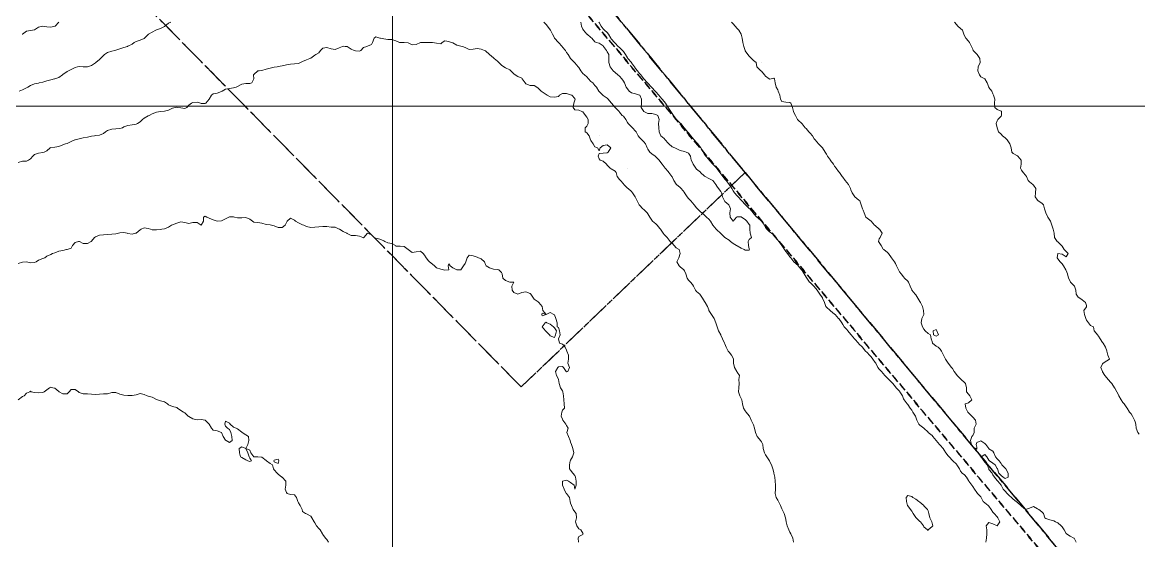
# Model space of a CAD drawing. Header units: centimetres. Extents: x 0 to 642158, y -847 to 649707.
# Drawn here: x 616421.2 to 616558.7, y 620733.9 to 620797.7 of the extents above; entities that cross this region are included whole.
import ezdxf

# ---------------------------------------------------------------- set-up
doc = ezdxf.new("R2010")
doc.units = ezdxf.units.CM
doc.header["$MEASUREMENT"] = 0
doc.linetypes.add('CENTERX2', pattern=[4, 2.5, -0.5, 0.5, -0.5])
doc.linetypes.add('JIS_02_0.7', pattern=[1.35, 0.75, -0.6])
for name, color, linetype, lineweight in [('MEV_grille', 254, 'Continuous', 9), ('WAL_parcellaire agricole', 7, 'JIS_02_0.7', 25), ('WAL_topographie 0.5', 253, 'Continuous', 20)]:
    doc.layers.add(name, color=color, linetype=linetype, lineweight=lineweight)
doc.layers.add('SPW_parcellaire cadastral', color=7, linetype='CENTERX2', lineweight=25, true_color=0xff0542)

# ---------------------------------------------------------------- blocks, each defined once
blk = doc.blocks.new('*U114')
at = {"layer": 'MEV_grille', "transparency": 33554687}
blk.add_lwpolyline([(-1338.46, 0), (1338.46, 0)], dxfattribs=at)
blk = doc.blocks.new('*U115')
at = {"layer": 'MEV_grille', "color": 0, "linetype": 'ByBlock', "lineweight": -2, "transparency": 16777216}
blk.add_blockref('*U114', (0, -1600), dxfattribs=at)
blk = doc.blocks.new('*U112')
at = {"layer": 'MEV_grille', "transparency": 33554687}
blk.add_lwpolyline([(0, 1825.48), (0, -1825.48)], dxfattribs=at)
blk = doc.blocks.new('*U113')
at = {"layer": 'MEV_grille', "color": 0, "linetype": 'ByBlock', "lineweight": -2, "transparency": 16777216}
blk.add_blockref('*U112', (1100, 0), dxfattribs=at)

msp = doc.modelspace()

# ---------------------------------------------------------------- linework, layer by layer
at = {"layer": 'SPW_parcellaire cadastral'}
for points in [[(616444.85, 620858.82), (616510.22, 620779.23), (616482.67, 620752.85), (616410.11, 620826.55), (616438.51, 620852.94), (616444.85, 620858.82)], [(616700.19, 620750.6), (616688.04, 620744.34), (616676.6, 620737.39), (616673.24, 620735.42), (616625.68, 620708.74), (616589.49, 620683.69), (616548.95, 620732.69), (616510.22, 620779.23), (616444.85, 620858.82)], [(616510.22, 620779.23), (616548.95, 620732.69), (616483.95, 620666.29), (616354.57, 620778.67), (616375.55, 620800.72), (616394.54, 620813.21), (616410.11, 620826.55), (616482.67, 620752.85), (616510.22, 620779.23)]]:
    msp.add_lwpolyline(points, dxfattribs=at)
at = {"layer": 'WAL_parcellaire agricole'}
for points in [[(616522.87, 620919.84), (616570.04, 620862.34), (616614.18, 620807.75), (616630.19, 620791.25), (616643.89, 620779.85), (616659.09, 620770.25), (616672.76, 620763.5), (616687.35, 620758.57), (616702.9, 620754.95), (616721.85, 620753.58), (616739.05, 620754.39), (616761.89, 620757.7), (616804.5, 620698.67), (616831, 620661.77), (616849.65, 620636.38), (616803.66, 620609.12), (616749.16, 620575.12), (616713.41, 620554.76), (616697.58, 620546.53), (616688.91, 620558.86), (616551.73, 620726.67), (616446.38, 620851.16), (616490.18, 620891.33), (616522.87, 620919.84)], [(616446.38, 620851.16), (616551.73, 620726.67), (616688.91, 620558.86), (616697.58, 620546.53), (616687.42, 620539.76), (616672.12, 620529.56), (616651.32, 620513.35), (616633.75, 620501.02), (616622.02, 620492.45), (616615.09, 620485.18), (616595.93, 620464.35), (616582.33, 620446.65), (616559.26, 620421.68), (616547.93, 620413.84), (616538.31, 620407.84), (616510.43, 620395.67), (616491.44, 620386.84), (616439.8, 620466.58), (616424.17, 620489.58), (616451.67, 620512.33), (616410.67, 620553.33)]]:
    msp.add_lwpolyline(points, dxfattribs=at)
at = {"layer": 'WAL_topographie 0.5'}
for points in [[(616420.86, 620789.25), (616421.25, 620789.41), (616421.75, 620789.66), (616421.92, 620789.75), (616422.25, 620789.92), (616422.75, 620790.14), (616423.25, 620790.24), (616423.33, 620790.25), (616423.75, 620790.34), (616424.25, 620790.52), (616424.75, 620790.64), (616425.21, 620790.75), (616425.25, 620790.76), (616425.75, 620790.93), (616426.2, 620791.25), (616426.25, 620791.3), (616426.75, 620791.68), (616426.94, 620791.75), (616427.25, 620791.89), (616427.75, 620792.17), (616428.05, 620792.25), (616428.25, 620792.28), (616428.75, 620792.25), (616429.25, 620792.25), (616429.75, 620792.41), (616430.25, 620792.71), (616430.31, 620792.75), (616430.75, 620793.14), (616430.87, 620793.25), (616431.25, 620793.65), (616431.35, 620793.75), (616431.75, 620794.01), (616432.25, 620794.17), (616432.63, 620794.25), (616432.75, 620794.28), (616433.25, 620794.45), (616433.75, 620794.63), (616434.18, 620794.75), (616434.25, 620794.77), (616434.75, 620795.04), (616435.02, 620795.25), (616435.25, 620795.37), (616435.75, 620795.53), (616436.25, 620795.71), (616436.3, 620795.75), (616436.75, 620796.23), (616436.77, 620796.25), (616437.25, 620796.52), (616437.69, 620796.75), (616437.75, 620796.78), (616438.25, 620796.97), (616438.75, 620797.21), (616438.8, 620797.25), (616439.25, 620797.59), (616439.52, 620797.75)], [(616421.22, 620796.25), (616421.25, 620796.27), (616421.75, 620796.64), (616422.25, 620796.72), (616422.5, 620796.75), (616422.75, 620796.79), (616423.25, 620797.1), (616423.75, 620797.24), (616424.25, 620797.16), (616424.75, 620797.11), (616425.25, 620797.23), (616425.28, 620797.25), (616425.75, 620797.75)], [(616510.78, 620769.75), (616510.75, 620769.69), (616510.25, 620769.66), (616510.1, 620769.75), (616509.75, 620769.94), (616509.25, 620770.22), (616509.19, 620770.25), (616508.75, 620770.51), (616508.43, 620770.75), (616508.25, 620770.89), (616507.75, 620771.25), (616507.75, 620771.25), (616507.25, 620771.72), (616507.22, 620771.75), (616506.75, 620772.19), (616506.68, 620772.25), (616506.25, 620772.75), (616506.25, 620772.75), (616505.99, 620773.25), (616505.75, 620773.5), (616505.47, 620773.75), (616505.25, 620773.97), (616504.92, 620774.25), (616504.75, 620774.38), (616504.37, 620774.75), (616504.25, 620774.88), (616503.97, 620775.25), (616503.75, 620775.52), (616503.53, 620775.75), (616503.25, 620776.02), (616503.09, 620776.25), (616502.76, 620776.75), (616502.75, 620776.77), (616502.37, 620777.25), (616502.25, 620777.37), (616501.78, 620777.75), (616501.75, 620777.8), (616501.46, 620778.25), (616501.25, 620778.72), (616501.23, 620778.75), (616500.83, 620779.25), (616500.75, 620779.34), (616500.4, 620779.75), (616500.25, 620779.92), (616500.01, 620780.25), (616499.75, 620780.63), (616499.65, 620780.75), (616499.25, 620781.18), (616499.16, 620781.25), (616498.75, 620781.52), (616498.5, 620781.75), (616498.25, 620782.1), (616498.18, 620782.25), (616497.97, 620782.75), (616497.75, 620783), (616497.52, 620783.25), (616497.25, 620783.56), (616497.08, 620783.75), (616496.81, 620784.25), (616496.75, 620784.31), (616496.35, 620784.75), (616496.25, 620784.84), (616495.84, 620785.25), (616495.75, 620785.39), (616495.55, 620785.75), (616495.25, 620786.15), (616495.09, 620786.25), (616494.75, 620786.67), (616494.71, 620786.75), (616494.25, 620787.25), (616494.25, 620787.25), (616493.79, 620787.75), (616493.75, 620787.81), (616493.38, 620788.25), (616493.25, 620788.38), (616492.75, 620788.71), (616492.7, 620788.75), (616492.25, 620789.21), (616492.22, 620789.25), (616491.92, 620789.75), (616491.75, 620789.96), (616491.47, 620790.25), (616491.25, 620790.44), (616490.97, 620790.75), (616490.75, 620791.02), (616490.46, 620791.25), (616490.25, 620791.41), (616490, 620791.75), (616489.75, 620792.14), (616489.66, 620792.25), (616489.25, 620792.73), (616489.23, 620792.75), (616488.75, 620793.25), (616488.75, 620793.25), (616488.43, 620793.75), (616488.25, 620794), (616488.1, 620794.25), (616487.75, 620794.67), (616487.69, 620794.75), (616487.25, 620795.25), (616487.25, 620795.25), (616486.78, 620795.75), (616486.75, 620795.79), (616486.51, 620796.25), (616486.29, 620796.75), (616486.25, 620796.81), (616485.91, 620797.25), (616485.75, 620797.45), (616485.44, 620797.75)], [(616490.01, 620797.75), (616490.08, 620797.25), (616490.25, 620796.89), (616490.34, 620796.75), (616490.75, 620796.27), (616490.77, 620796.25), (616491.25, 620795.83), (616491.36, 620795.75), (616491.75, 620795.3), (616491.9, 620795.25), (616492.25, 620795.16), (616492.75, 620794.83), (616492.81, 620794.75), (616493.16, 620794.25), (616493.25, 620794.07), (616493.45, 620793.75), (616493.45, 620793.25), (616493.45, 620792.75), (616493.62, 620792.25), (616493.75, 620792.06), (616494, 620791.75), (616494.25, 620791.54), (616494.57, 620791.25), (616494.75, 620791.07), (616495.04, 620790.75), (616495.25, 620790.46), (616495.4, 620790.25), (616495.6, 620789.75), (616495.75, 620789.52), (616495.95, 620789.25), (616496.25, 620789.02), (616496.75, 620788.9), (616497.25, 620788.77), (616497.27, 620788.75), (616497.46, 620788.25), (616497.47, 620787.75), (616497.43, 620787.25), (616497.75, 620786.75), (616497.75, 620786.75), (616498.25, 620786.51), (616498.75, 620786.5), (616499.25, 620786.39), (616499.48, 620786.25), (616499.64, 620785.75), (616499.58, 620785.25), (616499.62, 620784.75), (616499.66, 620784.25), (616499.75, 620784.02), (616499.86, 620783.75), (616500.25, 620783.41), (616500.37, 620783.25), (616500.75, 620782.83), (616500.85, 620782.75), (616501.25, 620782.4), (616501.58, 620782.25), (616501.75, 620782.17), (616502.25, 620781.96), (616502.75, 620781.83), (616502.99, 620781.75), (616503.25, 620781.6), (616503.49, 620781.25), (616503.61, 620780.75), (616503.75, 620780.48), (616503.83, 620780.25), (616504.15, 620779.75), (616504.25, 620779.65), (616504.75, 620779.26), (616504.76, 620779.25), (616505.25, 620778.78), (616505.3, 620778.75), (616505.75, 620778.5), (616506.24, 620778.25), (616506.25, 620778.24), (616506.64, 620777.75), (616506.75, 620777.57), (616506.94, 620777.25), (616507.25, 620776.9), (616507.33, 620776.75), (616507.46, 620776.25), (616507.69, 620775.75), (616507.75, 620775.67), (616508.21, 620775.25), (616508.25, 620775.18), (616508.44, 620774.75), (616508.37, 620774.25), (616508.39, 620773.75), (616508.75, 620773.25), (616509.18, 620773.75), (616509.25, 620773.78), (616509.75, 620773.78), (616509.8, 620773.75), (616510.25, 620773.45), (616510.43, 620773.25), (616510.75, 620772.83), (616510.8, 620772.75), (616510.82, 620772.25), (616510.84, 620771.75), (616511.02, 620771.25), (616510.75, 620770.98), (616510.62, 620770.75), (616510.67, 620770.25), (616510.75, 620769.85), (616510.78, 620769.75)], [(616492.22, 620797.75), (616492.25, 620797.69), (616492.49, 620797.25), (616492.75, 620796.91), (616492.93, 620796.75), (616493.25, 620796.46), (616493.4, 620796.25), (616493.7, 620795.75), (616493.75, 620795.69), (616494.15, 620795.25), (616494.25, 620795.15), (616494.62, 620794.75), (616494.75, 620794.62), (616495.14, 620794.25), (616495.25, 620794.12), (616495.52, 620793.75), (616495.75, 620793.33), (616495.81, 620793.25), (616496.23, 620792.75), (616496.25, 620792.72), (616496.61, 620792.25), (616496.75, 620792.05), (616496.98, 620791.75), (616497.25, 620791.42), (616497.4, 620791.25), (616497.75, 620790.78), (616497.77, 620790.75), (616498.21, 620790.25), (616498.25, 620790.21), (616498.7, 620789.75), (616498.75, 620789.68), (616499.15, 620789.25), (616499.25, 620789.15), (616499.63, 620788.75), (616499.75, 620788.59), (616500.04, 620788.25), (616500.25, 620787.99), (616500.42, 620787.75), (616500.75, 620787.25), (616500.75, 620787.24), (616501.1, 620786.75), (616501.25, 620786.5), (616501.43, 620786.25), (616501.75, 620785.78), (616501.77, 620785.75), (616502.25, 620785.31), (616502.31, 620785.25), (616502.71, 620784.75), (616502.75, 620784.7), (616503.13, 620784.25), (616503.25, 620784.1), (616503.56, 620783.75), (616503.75, 620783.49), (616503.94, 620783.25), (616504.25, 620782.91), (616504.4, 620782.75), (616504.75, 620782.29), (616504.78, 620782.25), (616505.06, 620781.75), (616505.25, 620781.45), (616505.39, 620781.25), (616505.75, 620780.82), (616505.8, 620780.75), (616506.25, 620780.27), (616506.27, 620780.25), (616506.74, 620779.75), (616506.75, 620779.74), (616507.11, 620779.25), (616507.25, 620779.08), (616507.49, 620778.75), (616507.75, 620778.41), (616507.88, 620778.25), (616508.25, 620777.77), (616508.27, 620777.75), (616508.6, 620777.25), (616508.75, 620776.98), (616508.91, 620776.75), (616509.25, 620776.37), (616509.36, 620776.25), (616509.75, 620775.84), (616509.84, 620775.75), (616510.25, 620775.28), (616510.28, 620775.25), (616510.75, 620774.8), (616510.8, 620774.75), (616511.21, 620774.25), (616511.25, 620774.2), (616511.68, 620773.75), (616511.75, 620773.69), (616512.23, 620773.25), (616512.25, 620773.23), (616512.62, 620772.75), (616512.75, 620772.48), (616512.91, 620772.25), (616513.25, 620771.95), (616513.48, 620771.75), (616513.75, 620771.55), (616513.99, 620771.25), (616514.25, 620770.9), (616514.38, 620770.75), (616514.75, 620770.26), (616514.76, 620770.25), (616515.09, 620769.75), (616515.25, 620769.51), (616515.45, 620769.25), (616515.75, 620768.87), (616515.85, 620768.75), (616516.24, 620768.25), (616516.25, 620768.25), (616516.75, 620767.77), (616516.77, 620767.75), (616517.19, 620767.25), (616517.25, 620767.17), (616517.52, 620766.75), (616517.75, 620766.36), (616517.83, 620766.25), (616518.18, 620765.75), (616518.25, 620765.68), (616518.69, 620765.25), (616518.75, 620765.19), (616519.1, 620764.75), (616519.25, 620764.51), (616519.42, 620764.25), (616519.75, 620763.79), (616519.78, 620763.75), (616519.99, 620763.25), (616520.19, 620762.75), (616520.25, 620762.65), (616520.69, 620762.25), (616520.75, 620762.21), (616521.25, 620761.81), (616521.31, 620761.75), (616521.75, 620761.27), (616521.77, 620761.25), (616522.13, 620760.75), (616522.25, 620760.54), (616522.44, 620760.25), (616522.75, 620759.91), (616522.87, 620759.75), (616523.25, 620759.31), (616523.29, 620759.25), (616523.71, 620758.75), (616523.75, 620758.71), (616524.18, 620758.25), (616524.25, 620758.16), (616524.67, 620757.75), (616524.75, 620757.63), (616525.06, 620757.25), (616525.25, 620757.1), (616525.54, 620756.75), (616525.75, 620756.54), (616525.97, 620756.25), (616526.25, 620755.85), (616526.31, 620755.75), (616526.57, 620755.25), (616526.75, 620755.05), (616527.02, 620754.75), (616527.25, 620754.48), (616527.45, 620754.25), (616527.75, 620753.94), (616527.92, 620753.75), (616528.25, 620753.42), (616528.4, 620753.25), (616528.75, 620752.86), (616528.84, 620752.75), (616529.25, 620752.31), (616529.3, 620752.25), (616529.59, 620751.75), (616529.75, 620751.36), (616529.81, 620751.25), (616530.18, 620750.75), (616530.25, 620750.67), (616530.55, 620750.25), (616530.75, 620749.98), (616530.88, 620749.75), (616531.21, 620749.25), (616531.25, 620749.12), (616531.37, 620748.75), (616531.63, 620748.25), (616531.75, 620748.16), (616532.25, 620747.75), (616532.25, 620747.75), (616532.75, 620747.27), (616532.77, 620747.25), (616533.25, 620746.86), (616533.36, 620746.75), (616533.75, 620746.27), (616533.77, 620746.25), (616534.18, 620745.75), (616534.25, 620745.68), (616534.63, 620745.25), (616534.75, 620745.07), (616534.95, 620744.75), (616535.25, 620744.38), (616535.35, 620744.25), (616535.75, 620743.8), (616535.8, 620743.75), (616536.25, 620743.33), (616536.32, 620743.25), (616536.63, 620742.75), (616536.75, 620742.49), (616536.96, 620742.25), (616537.25, 620742.02), (616537.49, 620741.75), (616537.75, 620741.31), (616537.79, 620741.25), (616538.14, 620740.75), (616538.25, 620740.6), (616538.46, 620740.25), (616538.75, 620739.85), (616538.83, 620739.75), (616539.25, 620739.31), (616539.28, 620739.25), (616539.54, 620738.75), (616539.75, 620738.59), (616540.17, 620738.25), (616540.25, 620738.19), (616540.54, 620737.75), (616540.75, 620737.44), (616540.91, 620737.25), (616541.25, 620736.85), (616541.34, 620736.75), (616541.59, 620736.25), (616541.25, 620735.76), (616540.75, 620736), (616540.25, 620736.17), (616539.93, 620735.75), (616539.99, 620735.25), (616540.01, 620734.75), (616539.95, 620734.25), (616539.86, 620733.75)], [(616508.54, 620797.75), (616508.75, 620797.52), (616509.02, 620797.25), (616509.25, 620796.97), (616509.48, 620796.75), (616509.75, 620796.25), (616509.75, 620796.25), (616509.87, 620795.75), (616509.94, 620795.25), (616510.09, 620794.75), (616510.22, 620794.25), (616510.25, 620794.19), (616510.57, 620793.75), (616510.75, 620793.55), (616511.02, 620793.25), (616511.25, 620793), (616511.61, 620792.75), (616511.69, 620792.25), (616511.75, 620792.16), (616512.16, 620791.75), (616512.25, 620791.69), (616512.64, 620791.25), (616512.75, 620791.07), (616513.19, 620790.75), (616513.25, 620790.72), (616513.42, 620790.75), (616513.75, 620790.86), (616513.85, 620790.75), (616513.95, 620790.25), (616514.06, 620789.75), (616514.25, 620789.4), (616514.32, 620789.25), (616514.52, 620788.75), (616514.59, 620788.25), (616514.75, 620787.99), (616515.25, 620787.88), (616515.75, 620787.83), (616515.86, 620787.75), (616516.08, 620787.25), (616516.2, 620786.75), (616516.25, 620786.63), (616516.42, 620786.25), (616516.7, 620785.75), (616516.75, 620785.69), (616517.22, 620785.25), (616517.25, 620785.22), (616517.64, 620784.75), (616517.75, 620784.63), (616518.08, 620784.25), (616518.25, 620784.07), (616518.54, 620783.75), (616518.75, 620783.36), (616518.84, 620783.25), (616519.25, 620782.75), (616519.25, 620782.75), (616519.75, 620782.25), (616519.75, 620782.25), (616520.09, 620781.75), (616520.25, 620781.49), (616520.38, 620781.25), (616520.73, 620780.75), (616520.75, 620780.72), (616521.1, 620780.25), (616521.25, 620780.03), (616521.43, 620779.75), (616521.75, 620779.36), (616521.84, 620779.25), (616522.17, 620778.75), (616522.25, 620778.64), (616522.55, 620778.25), (616522.75, 620778.02), (616522.95, 620777.75), (616523.19, 620777.25), (616523.25, 620777.1), (616523.4, 620776.75), (616523.75, 620776.25), (616523.75, 620776.25), (616524.25, 620775.84), (616524.35, 620775.75), (616524.51, 620775.25), (616524.67, 620774.75), (616524.75, 620774.61), (616524.89, 620774.25), (616525.1, 620773.75), (616525.25, 620773.6), (616525.75, 620773.25), (616525.75, 620773.25), (616526.18, 620772.75), (616526.25, 620772.71), (616526.75, 620772.26), (616526.77, 620772.25), (616527.11, 620771.75), (616526.87, 620771.25), (616526.75, 620771.06), (616526.67, 620770.75), (616526.75, 620770.6), (616526.97, 620770.25), (616527.25, 620769.81), (616527.33, 620769.75), (616527.75, 620769.37), (616527.9, 620769.25), (616528.25, 620768.75), (616528.25, 620768.75), (616528.61, 620768.25), (616528.75, 620768.05), (616528.87, 620767.75), (616529.1, 620767.25), (616529.25, 620767), (616529.43, 620766.75), (616529.75, 620766.38), (616529.85, 620766.25), (616530.25, 620765.84), (616530.35, 620765.75), (616530.57, 620765.25), (616530.75, 620764.78), (616530.76, 620764.75), (616531.17, 620764.25), (616531.25, 620764.16), (616531.51, 620763.75), (616531.75, 620763.36), (616531.81, 620763.25), (616532.06, 620762.75), (616532.2, 620762.25), (616532.23, 620761.75), (616531.98, 620761.25), (616531.91, 620760.75), (616532.09, 620760.25), (616532.25, 620759.96), (616532.4, 620759.75), (616532.75, 620759.4), (616533.07, 620759.25), (616533.15, 620758.75), (616533.25, 620758.42), (616533.32, 620758.25), (616533.75, 620757.88), (616533.99, 620757.75), (616534.25, 620757.51), (616534.42, 620757.25), (616534.64, 620756.75), (616534.75, 620756.58), (616534.91, 620756.25), (616535.25, 620755.75), (616535.25, 620755.75), (616535.64, 620755.25), (616535.75, 620755.1), (616535.99, 620754.75), (616536.25, 620754.38), (616536.34, 620754.25), (616536.75, 620753.83), (616536.82, 620753.75), (616537.25, 620753.38), (616537.35, 620753.25), (616537.51, 620752.75), (616537.5, 620752.25), (616537.75, 620751.97), (616537.89, 620751.75), (616538.15, 620751.25), (616537.75, 620750.9), (616537.33, 620750.75), (616537.41, 620750.25), (616537.67, 620749.75), (616537.75, 620749.66), (616538.16, 620749.25), (616538.25, 620749.13), (616538.61, 620748.75), (616538.67, 620748.25), (616538.45, 620747.75), (616538.42, 620747.25), (616538.25, 620746.86), (616538.15, 620746.75), (616538, 620746.25), (616538.11, 620745.75), (616538.25, 620745.42), (616538.68, 620745.25), (616538.75, 620745.2), (616538.78, 620745.25), (616538.75, 620745.42), (616538.68, 620745.75), (616538.75, 620746), (616539.25, 620746.23), (616539.75, 620745.9), (616539.85, 620745.75), (616540.22, 620745.25), (616540.25, 620745.22), (616540.75, 620744.92), (616540.86, 620744.75), (616541.08, 620744.25), (616541.25, 620743.98), (616541.5, 620743.75), (616541.75, 620743.43), (616541.85, 620743.25), (616542.25, 620742.83), (616542.32, 620742.75), (616542.64, 620742.25), (616542.64, 620741.75), (616542.25, 620741.59), (616542.02, 620741.75), (616541.75, 620741.96), (616541.49, 620742.25), (616541.3, 620742.75), (616541.25, 620742.81), (616541, 620743.25), (616540.75, 620743.47), (616540.33, 620743.75), (616540.25, 620743.83), (616540, 620744.25), (616539.75, 620744.54), (616539.3, 620744.25), (616539.64, 620743.75), (616539.75, 620743.58), (616540.04, 620743.25), (616540.22, 620742.75), (616540.25, 620742.7), (616540.64, 620742.25), (616540.75, 620742.04), (616540.92, 620741.75), (616541.25, 620741.34), (616541.35, 620741.25), (616541.75, 620740.75), (616541.75, 620740.75), (616542, 620740.25), (616542.25, 620740.01), (616542.49, 620739.75), (616542.75, 620739.5), (616543.05, 620739.25), (616543.25, 620739.04), (616543.59, 620738.75), (616543.75, 620738.63), (616544.17, 620738.25), (616544.25, 620738.18), (616544.75, 620737.78), (616545.25, 620737.92), (616545.75, 620738.12), (616546.25, 620737.83), (616546.4, 620737.75), (616546.75, 620737.49), (616546.95, 620737.25), (616547.14, 620736.75), (616547.25, 620736.66), (616547.75, 620736.5), (616548.25, 620736.38), (616548.45, 620736.25), (616548.75, 620736.12), (616549.15, 620735.75), (616549.25, 620735.63), (616549.51, 620735.25), (616549.75, 620734.8), (616549.81, 620734.75), (616550.25, 620734.48), (616550.71, 620734.25), (616550.75, 620734.22), (616551.01, 620733.75)], [(616536.03, 620797.75), (616536.25, 620797.45), (616536.42, 620797.25), (616536.75, 620796.95), (616536.99, 620796.75), (616537.16, 620796.25), (616537.25, 620796.05), (616537.41, 620795.75), (616537.75, 620795.39), (616537.84, 620795.25), (616538.1, 620794.75), (616538.25, 620794.4), (616538.33, 620794.25), (616538.75, 620793.8), (616538.81, 620793.75), (616539.12, 620793.25), (616539.17, 620792.75), (616538.93, 620792.25), (616538.87, 620791.75), (616539.08, 620791.25), (616539.25, 620791.01), (616539.75, 620790.75), (616539.75, 620790.75), (616540.02, 620790.25), (616540.22, 620789.75), (616540.25, 620789.71), (616540.59, 620789.25), (616540.75, 620788.92), (616540.82, 620788.75), (616540.97, 620788.25), (616540.93, 620787.75), (616540.97, 620787.25), (616541.25, 620786.99), (616541.75, 620786.79), (616541.81, 620786.75), (616541.81, 620786.25), (616541.75, 620786.15), (616541.35, 620785.75), (616541.25, 620785.58), (616541.15, 620785.25), (616541.25, 620784.75), (616541.25, 620784.75), (616541.44, 620784.25), (616541.75, 620783.97), (616541.93, 620783.75), (616542.25, 620783.48), (616542.48, 620783.25), (616542.75, 620782.89), (616542.84, 620782.75), (616542.98, 620782.25), (616543.08, 620781.75), (616543.25, 620781.56), (616543.75, 620781.29), (616543.8, 620781.25), (616544.22, 620780.75), (616544.21, 620780.25), (616544.15, 620779.75), (616544.25, 620779.54), (616544.47, 620779.25), (616544.75, 620778.9), (616544.89, 620778.75), (616545.07, 620778.25), (616545.25, 620778.07), (616545.66, 620777.75), (616545.75, 620777.66), (616546.03, 620777.25), (616545.98, 620776.75), (616545.93, 620776.25), (616546.25, 620775.81), (616546.3, 620775.75), (616546.75, 620775.45), (616546.95, 620775.25), (616547.11, 620774.75), (616547.25, 620774.25), (616547.25, 620774.25), (616547.49, 620773.75), (616547.75, 620773.36), (616547.82, 620773.25), (616548, 620772.75), (616548.17, 620772.25), (616548.25, 620771.95), (616548.29, 620771.75), (616548.34, 620771.25), (616548.66, 620770.75), (616548.75, 620770.69), (616549.19, 620770.25), (616549.25, 620770.17), (616549.53, 620769.75), (616549.75, 620769.51), (616550, 620769.25), (616549.75, 620768.84), (616549.25, 620769.17), (616548.75, 620769.25), (616548.64, 620768.75), (616548.75, 620768.6), (616549.03, 620768.25), (616549.25, 620768.01), (616549.45, 620767.75), (616549.72, 620767.25), (616549.75, 620767.19), (616549.93, 620766.75), (616550.04, 620766.25), (616550.25, 620765.84), (616550.31, 620765.75), (616550.75, 620765.27), (616550.77, 620765.25), (616550.95, 620764.75), (616550.99, 620764.25), (616551.25, 620763.89), (616551.44, 620763.75), (616551.75, 620763.56), (616552.16, 620763.25), (616552.25, 620762.88), (616552.28, 620762.75), (616552.25, 620762.7), (616551.95, 620762.25), (616552.03, 620761.75), (616552.17, 620761.25), (616552.25, 620761.08), (616552.52, 620760.75), (616552.75, 620760.42), (616553.12, 620760.25), (616553.2, 620759.75), (616553.25, 620759.69), (616553.6, 620759.25), (616553.75, 620759.11), (616553.96, 620758.75), (616554.25, 620758.31), (616554.3, 620758.25), (616554.6, 620757.75), (616554.75, 620757.3), (616554.76, 620757.25), (616554.91, 620756.75), (616555.08, 620756.25), (616554.75, 620756.07), (616554.31, 620755.75), (616554.25, 620755.69), (616554.04, 620755.25), (616554.22, 620754.75), (616554.25, 620754.7), (616554.51, 620754.25), (616554.75, 620753.96), (616554.94, 620753.75), (616555.25, 620753.39), (616555.37, 620753.25), (616555.73, 620752.75), (616555.75, 620752.71), (616555.98, 620752.25), (616556.25, 620751.77), (616556.26, 620751.75), (616556.52, 620751.25), (616556.75, 620750.91), (616556.89, 620750.75), (616557.25, 620750.28), (616557.27, 620750.25), (616557.57, 620749.75), (616557.75, 620749.53), (616557.91, 620749.25), (616558.18, 620748.75), (616558.25, 620748.57), (616558.35, 620748.25), (616558.39, 620747.75), (616558.58, 620747.25), (616558.75, 620747.04)], [(616420.75, 620780.46), (616421.25, 620780.62), (616421.75, 620780.63), (616422.01, 620780.75), (616422.25, 620780.93), (616422.52, 620781.25), (616422.75, 620781.44), (616423.25, 620781.62), (616423.75, 620781.69), (616423.94, 620781.75), (616424.25, 620781.89), (616424.68, 620782.25), (616424.75, 620782.29), (616425.25, 620782.37), (616425.75, 620782.43), (616426.25, 620782.63), (616426.56, 620782.75), (616426.75, 620782.82), (616427.25, 620783.03), (616427.7, 620783.25), (616427.75, 620783.27), (616428.25, 620783.37), (616428.75, 620783.48), (616429.25, 620783.59), (616429.75, 620783.69), (616430.11, 620783.75), (616430.25, 620783.77), (616430.75, 620783.81), (616431.25, 620784.05), (616431.49, 620784.25), (616431.75, 620784.4), (616432.25, 620784.56), (616432.75, 620784.59), (616433.25, 620784.65), (616433.59, 620784.75), (616433.75, 620784.85), (616434.25, 620785.02), (616434.75, 620785.09), (616435.25, 620785.18), (616435.43, 620785.25), (616435.75, 620785.47), (616436.04, 620785.75), (616436.25, 620785.92), (616436.75, 620786.2), (616436.85, 620786.25), (616437.25, 620786.46), (616437.75, 620786.67), (616438.25, 620786.75), (616438.25, 620786.75), (616438.75, 620786.78), (616439.25, 620786.89), (616439.75, 620787.15), (616440.08, 620787.25), (616440.25, 620787.28), (616440.4, 620787.25), (616440.75, 620787.18), (616441.25, 620787.12), (616441.5, 620787.25), (616441.75, 620787.52), (616442.06, 620787.75), (616442.25, 620787.85), (616442.75, 620787.87), (616443.19, 620787.75), (616443.25, 620787.74), (616443.75, 620787.71), (616443.84, 620787.75), (616444.25, 620788.25), (616444.25, 620788.25), (616444.54, 620788.75), (616444.75, 620788.9), (616445.25, 620789), (616445.75, 620789.21), (616445.83, 620789.25), (616446.25, 620789.48), (616446.75, 620789.56), (616447.25, 620789.66), (616447.58, 620789.75), (616447.75, 620789.82), (616448.25, 620790.11), (616448.75, 620790.18), (616449.25, 620790.17), (616449.5, 620790.25), (616449.75, 620790.75), (616449.72, 620791.25), (616449.75, 620791.31), (616450.25, 620791.73), (616450.42, 620791.75), (616450.75, 620791.8), (616451.25, 620791.95), (616451.75, 620792.07), (616452.25, 620792.18), (616452.62, 620792.25), (616452.75, 620792.27), (616453.25, 620792.37), (616453.75, 620792.49), (616454.25, 620792.57), (616454.75, 620792.6), (616455.25, 620792.66), (616455.5, 620792.75), (616455.75, 620792.88), (616456.25, 620793.08), (616456.65, 620793.25), (616456.75, 620793.3), (616457.25, 620793.68), (616457.38, 620793.75), (616457.75, 620793.96), (616457.97, 620794.25), (616458.25, 620794.53), (616458.75, 620794.63), (616459.25, 620794.45), (616459.75, 620794.37), (616460.25, 620794.59), (616460.66, 620794.75), (616460.75, 620794.78), (616461, 620794.75), (616461.25, 620794.72), (616461.75, 620794.42), (616462.11, 620794.25), (616462.25, 620794.21), (616462.75, 620794.15), (616462.9, 620794.25), (616463.25, 620794.62), (616463.65, 620794.75), (616463.75, 620794.77), (616464.25, 620795), (616464.34, 620795.25), (616464.57, 620795.75), (616464.75, 620795.91), (616465.25, 620795.77), (616465.33, 620795.75), (616465.75, 620795.67), (616466.25, 620795.6), (616466.75, 620795.59), (616467.25, 620795.42), (616467.67, 620795.25), (616467.75, 620795.22), (616468.25, 620795.23), (616468.75, 620795.17), (616469.25, 620794.95), (616469.75, 620794.99), (616470.25, 620795.25), (616470.25, 620795.25), (616470.75, 620795.25), (616470.75, 620795.25), (616471.25, 620795.23), (616471.75, 620795.23), (616472.25, 620795.15), (616472.75, 620795.05), (616472.92, 620795.25), (616473.25, 620795.42), (616473.75, 620795.36), (616474.05, 620795.25), (616474.25, 620795.17), (616474.75, 620794.91), (616475.25, 620794.8), (616475.42, 620794.75), (616475.75, 620794.63), (616476.25, 620794.37), (616476.75, 620794.42), (616477.25, 620794.49), (616477.75, 620794.43), (616478.15, 620794.25), (616478.25, 620794.2), (616478.75, 620793.77), (616478.77, 620793.75), (616479.25, 620793.34), (616479.35, 620793.25), (616479.75, 620792.93), (616479.93, 620792.75), (616480.25, 620792.44), (616480.52, 620792.25), (616480.75, 620792.12), (616481.25, 620791.87), (616481.37, 620791.75), (616481.75, 620791.37), (616481.94, 620791.25), (616482.25, 620791.04), (616482.75, 620790.83), (616482.8, 620790.75), (616483.14, 620790.25), (616483.25, 620790.16), (616483.75, 620789.94), (616484.25, 620789.96), (616484.61, 620789.75), (616484.75, 620789.63), (616485.13, 620789.25), (616485.25, 620789.18), (616485.75, 620788.82), (616485.85, 620788.75), (616486.25, 620788.56), (616486.75, 620788.52), (616487.25, 620788.58), (616487.4, 620788.75), (616487.75, 620788.94), (616488.25, 620788.94), (616488.75, 620788.81), (616488.9, 620788.75), (616489.25, 620788.34), (616489.3, 620788.25), (616489.25, 620788.12), (616489.13, 620787.75), (616489.07, 620787.25), (616489.25, 620786.95), (616489.75, 620786.92), (616490.15, 620786.75), (616490.25, 620786.68), (616490.58, 620786.25), (616490.75, 620786.06), (616490.92, 620785.75), (616490.91, 620785.25), (616490.75, 620784.94), (616490.54, 620784.75), (616490.56, 620784.25), (616490.75, 620784.11), (616491.04, 620783.75), (616491.2, 620783.25), (616491.25, 620783.17), (616491.51, 620782.75), (616491.75, 620782.39), (616492.05, 620782.25), (616492.25, 620781.92), (616492.37, 620782.25), (616492.75, 620782.56), (616493.25, 620782.65), (616493.7, 620782.25), (616493.37, 620781.75), (616493.25, 620781.66), (616492.75, 620781.62), (616492.25, 620781.58), (616492.14, 620781.25), (616492.25, 620780.92), (616492.39, 620780.75), (616492.75, 620780.61), (616493.16, 620780.25), (616493.25, 620780.12), (616493.62, 620779.75), (616493.75, 620779.68), (616494.25, 620779.4), (616494.34, 620779.25), (616494.5, 620778.75), (616494.75, 620778.38), (616494.9, 620778.25), (616495.25, 620777.84), (616495.3, 620777.75), (616495.75, 620777.3), (616495.82, 620777.25), (616496.25, 620776.9), (616496.37, 620776.75), (616496.7, 620776.25), (616496.75, 620776.16), (616496.94, 620775.75), (616497.2, 620775.25), (616497.25, 620775.21), (616497.66, 620774.75), (616497.75, 620774.66), (616498.17, 620774.25), (616498.25, 620774.13), (616498.49, 620773.75), (616498.75, 620773.35), (616498.84, 620773.25), (616499.25, 620772.93), (616499.42, 620772.75), (616499.75, 620772.33), (616499.82, 620772.25), (616500.15, 620771.75), (616500.25, 620771.61), (616500.64, 620771.25), (616500.75, 620771.09), (616501.02, 620770.75), (616501.25, 620770.52), (616501.51, 620770.25), (616501.75, 620769.98), (616502.13, 620769.75), (616502.25, 620769.25), (616502.25, 620769.25), (616502.25, 620769.25), (616502.08, 620768.75), (616501.81, 620768.25), (616502.12, 620767.75), (616502.25, 620767.64), (616502.67, 620767.25), (616502.75, 620767.13), (616502.94, 620766.75), (616503.08, 620766.25), (616503.25, 620766), (616503.51, 620765.75), (616503.75, 620765.47), (616503.88, 620765.25), (616504.14, 620764.75), (616504.25, 620764.6), (616504.66, 620764.25), (616504.75, 620764.15), (616504.98, 620763.75), (616505.25, 620763.34), (616505.32, 620763.25), (616505.61, 620762.75), (616505.75, 620762.33), (616505.78, 620762.25), (616506.09, 620761.75), (616506.25, 620761.52), (616506.41, 620761.25), (616506.62, 620760.75), (616506.75, 620760.38), (616506.8, 620760.25), (616506.95, 620759.75), (616507.23, 620759.25), (616507.25, 620759.22), (616507.46, 620758.75), (616507.69, 620758.25), (616507.75, 620758.13), (616507.92, 620757.75), (616508.16, 620757.25), (616508.25, 620757.14), (616508.57, 620756.75), (616508.75, 620756.39), (616508.8, 620756.25), (616508.8, 620755.75), (616508.91, 620755.25), (616509.21, 620754.75), (616509.25, 620754.66), (616509.55, 620754.25), (616509.48, 620753.75), (616509.51, 620753.25), (616509.48, 620752.75), (616509.43, 620752.25), (616509.57, 620751.75), (616509.75, 620751.42), (616509.84, 620751.25), (616509.93, 620750.75), (616510.03, 620750.25), (616510.25, 620749.89), (616510.35, 620749.75), (616510.75, 620749.28), (616510.77, 620749.25), (616510.96, 620748.75), (616511.23, 620748.25), (616511.25, 620748.2), (616511.4, 620747.75), (616511.53, 620747.25), (616511.73, 620746.75), (616511.75, 620746.72), (616512.12, 620746.25), (616512.25, 620746.09), (616512.4, 620745.75), (616512.47, 620745.25), (616512.61, 620744.75), (616512.75, 620744.49), (616512.91, 620744.25), (616513.22, 620743.75), (616513.25, 620743.69), (616513.47, 620743.25), (616513.64, 620742.75), (616513.75, 620742.31), (616513.77, 620742.25), (616513.88, 620741.75), (616513.92, 620741.25), (616513.98, 620740.75), (616513.96, 620740.25), (616513.93, 620739.75), (616514.04, 620739.25), (616514.25, 620738.9), (616514.34, 620738.75), (616514.59, 620738.25), (616514.75, 620737.86), (616514.8, 620737.75), (616515.04, 620737.25), (616515.22, 620736.75), (616515.25, 620736.55), (616515.29, 620736.25), (616515.39, 620735.75), (616515.6, 620735.25), (616515.75, 620734.96), (616515.86, 620734.75), (616516.1, 620734.25), (616516.17, 620733.75)], [(616512.25, 620792.75), (616512.25, 620792.75), (616512.25, 620792.75), (616512.25, 620792.75), (616512.25, 620792.75)], [(616492.25, 620783.75), (616492.25, 620783.75), (616492.25, 620783.75), (616492.25, 620783.75), (616492.25, 620783.75)], [(616495.75, 620779.75), (616495.75, 620779.75), (616495.75, 620779.75), (616495.75, 620779.75), (616495.75, 620779.75)], [(616420.75, 620768.02), (616421.25, 620768.2), (616421.75, 620768.22), (616422.25, 620768.1), (616422.75, 620768.14), (616422.93, 620768.25), (616423.25, 620768.45), (616423.75, 620768.65), (616424.02, 620768.75), (616424.25, 620768.95), (616424.75, 620769.16), (616424.94, 620769.25), (616425.25, 620769.36), (616425.75, 620769.56), (616426.25, 620769.65), (616426.67, 620769.75), (616426.75, 620769.77), (616427.25, 620769.94), (616427.44, 620770.25), (616427.75, 620770.62), (616428.18, 620770.75), (616428.25, 620770.76), (616428.28, 620770.75), (616428.75, 620770.51), (616429.25, 620770.49), (616429.72, 620770.75), (616429.75, 620770.79), (616430.14, 620771.25), (616430.25, 620771.31), (616430.75, 620771.52), (616431.25, 620771.58), (616431.75, 620771.61), (616432.25, 620771.65), (616432.75, 620771.68), (616433.08, 620771.75), (616433.25, 620771.8), (616433.75, 620771.85), (616434.14, 620771.75), (616434.25, 620771.72), (616434.75, 620771.64), (616435.19, 620771.75), (616435.25, 620771.77), (616435.75, 620772.18), (616435.87, 620772.25), (616436.25, 620772.42), (616436.75, 620772.33), (616437.03, 620772.25), (616437.25, 620772.18), (616437.75, 620772.18), (616438.25, 620772.23), (616438.42, 620772.25), (616438.75, 620772.31), (616439.25, 620772.5), (616439.62, 620772.75), (616439.75, 620772.8), (616440.25, 620772.98), (616440.75, 620773.15), (616441.25, 620773.08), (616441.75, 620772.94), (616442.25, 620773.06), (616442.75, 620773.08), (616443.25, 620772.75), (616443.57, 620773.25), (616443.53, 620773.75), (616443.75, 620773.86), (616443.97, 620773.75), (616444.25, 620773.63), (616444.75, 620773.39), (616445.25, 620773.25), (616445.75, 620773.3), (616446.25, 620773.52), (616446.68, 620773.75), (616446.75, 620773.77), (616447.25, 620773.77), (616447.38, 620773.75), (616447.75, 620773.66), (616448.25, 620773.67), (616448.75, 620773.71), (616449.25, 620773.48), (616449.57, 620773.25), (616449.75, 620773.14), (616450.25, 620773.1), (616450.75, 620773), (616451.25, 620772.83), (616451.75, 620772.79), (616451.92, 620772.75), (616452.25, 620772.69), (616452.75, 620772.46), (616453.25, 620772.45), (616453.59, 620772.75), (616453.75, 620773.08), (616453.86, 620773.25), (616454.25, 620773.62), (616454.75, 620773.35), (616454.87, 620773.25), (616455.25, 620773.04), (616455.75, 620772.8), (616455.9, 620772.75), (616456.25, 620772.58), (616456.75, 620772.46), (616457.25, 620772.51), (616457.75, 620772.53), (616458.25, 620772.57), (616458.75, 620772.6), (616459.25, 620772.51), (616459.75, 620772.49), (616460.25, 620772.27), (616460.28, 620772.25), (616460.75, 620771.96), (616461.2, 620771.75), (616461.25, 620771.72), (616461.75, 620771.47), (616462.25, 620771.48), (616462.75, 620771.38), (616463.15, 620771.25), (616463.25, 620771.19), (616463.31, 620771.25), (616463.75, 620771.75), (616463.75, 620771.75), (616463.75, 620771.75), (616464.25, 620771.56), (616464.58, 620771.25), (616464.75, 620771.16), (616465.25, 620771.01), (616465.75, 620770.81), (616465.88, 620770.75), (616466.25, 620770.56), (616466.75, 620770.5), (616467.19, 620770.25), (616467.25, 620770.18), (616467.75, 620770.18), (616468.25, 620770.13), (616468.75, 620769.75), (616468.75, 620769.75), (616469.25, 620769.4), (616469.75, 620769.45), (616470.25, 620769.57), (616470.59, 620769.25), (616470.75, 620769.06), (616470.96, 620768.75), (616471.25, 620768.36), (616471.37, 620768.25), (616471.75, 620767.94), (616472, 620767.75), (616472.25, 620767.52), (616472.75, 620767.34), (616473.08, 620767.25), (616473.25, 620767.21), (616473.75, 620767.25), (616473.68, 620767.75), (616473.75, 620768), (616473.92, 620767.75), (616474.25, 620767.5), (616474.75, 620767.25), (616475.25, 620767.25), (616475.57, 620767.75), (616475.75, 620768.04), (616475.86, 620768.25), (616476.02, 620768.75), (616476.25, 620769.07), (616476.75, 620768.96), (616477.25, 620768.8), (616477.39, 620768.75), (616477.75, 620768.61), (616478.13, 620768.25), (616478.25, 620767.92), (616478.35, 620767.75), (616478.75, 620767.51), (616479.25, 620767.35), (616479.75, 620767.31), (616479.92, 620767.25), (616480.25, 620766.92), (616480.31, 620766.75), (616480.41, 620766.25), (616480.75, 620765.94), (616481.25, 620765.75), (616481.75, 620765.75), (616481.75, 620765.75), (616481.75, 620765.75), (616481.51, 620765.25), (616481.54, 620764.75), (616481.75, 620764.45), (616482.25, 620764.25), (616482.75, 620764.46), (616483.25, 620764.54), (616483.75, 620764.36), (616483.84, 620764.25), (616484.17, 620763.75), (616484.25, 620763.63), (616484.75, 620763.3), (616484.83, 620763.25), (616485.25, 620762.75), (616485.25, 620762.75), (616485.34, 620762.25), (616485.75, 620761.75), (616486.25, 620761.99), (616486.7, 620761.75), (616486.75, 620761.7), (616486.92, 620761.25), (616487.1, 620760.75), (616487.08, 620760.25), (616487.25, 620760.15), (616487.39, 620759.75), (616487.45, 620759.25), (616487.25, 620758.75), (616487.38, 620758.25), (616487.75, 620758.1), (616488.08, 620757.75), (616488.25, 620757.36), (616488.29, 620757.25), (616488.48, 620756.75), (616488.47, 620756.25), (616488.39, 620755.75), (616488.62, 620755.25), (616488.42, 620754.75), (616488.25, 620754.71), (616488.21, 620754.75), (616487.88, 620755.25), (616487.75, 620755.36), (616487.25, 620755.33), (616487.16, 620755.25), (616486.9, 620754.75), (616487.02, 620754.25), (616487.25, 620753.79), (616487.27, 620753.75), (616487.33, 620753.25), (616487.52, 620752.75), (616487.75, 620752.36), (616487.81, 620752.25), (616487.88, 620751.75), (616487.92, 620751.25), (616487.94, 620750.75), (616488, 620750.25), (616487.75, 620750), (616487.68, 620749.75), (616487.57, 620749.25), (616487.75, 620748.86), (616487.79, 620748.75), (616488.18, 620748.25), (616488.25, 620748.1), (616488.43, 620747.75), (616488.3, 620747.25), (616488.47, 620746.75), (616488.7, 620746.25), (616488.75, 620746.06), (616488.85, 620745.75), (616489.03, 620745.25), (616489.14, 620744.75), (616489, 620744.25), (616488.75, 620743.85), (616488.7, 620743.75), (616488.6, 620743.25), (616488.63, 620742.75), (616488.75, 620742.61), (616489.01, 620742.25), (616489.25, 620741.93), (616489.36, 620741.75), (616489.43, 620741.25), (616489.42, 620740.75), (616489.25, 620740.25), (616489.25, 620740.25), (616489.25, 620740.25), (616489.18, 620740.75), (616488.75, 620741.1), (616488.5, 620741.25), (616488.25, 620741.36), (616487.75, 620741.25), (616487.75, 620740.75), (616487.97, 620740.25), (616488.22, 620739.75), (616488.25, 620739.71), (616488.63, 620739.25), (616488.71, 620738.75), (616488.75, 620738.55), (616488.84, 620738.25), (616489.07, 620737.75), (616489.25, 620737.47), (616489.42, 620737.25), (616489.47, 620736.75), (616489.34, 620736.25), (616489.52, 620735.75), (616489.75, 620735.38), (616490, 620735.25), (616490.25, 620734.85), (616490.31, 620734.75), (616490.25, 620734.7), (616489.75, 620734.45), (616489.69, 620734.25), (616489.73, 620733.75)], [(616485.25, 620761.58), (616485.75, 620761.75), (616485.25, 620761.92), (616485.22, 620761.75), (616485.25, 620761.58)], [(616486.75, 620758.92), (616486.88, 620759.25), (616487.03, 620759.75), (616486.75, 620760.11), (616486.66, 620760.25), (616486.25, 620760.57), (616485.83, 620760.75), (616485.75, 620760.83), (616485.62, 620760.75), (616485.25, 620760.25), (616485.66, 620759.75), (616485.75, 620759.68), (616486.15, 620759.25), (616486.25, 620759.12), (616486.75, 620758.92)], [(616534.04, 620759.25), (616533.75, 620759.1), (616533.43, 620759.25), (616533.4, 620759.75), (616533.75, 620759.9), (616533.85, 620759.75), (616534.04, 620759.25)], [(616420.75, 620751.27), (616421.25, 620751.65), (616421.46, 620751.75), (616421.75, 620752.07), (616422.15, 620752.25), (616422.25, 620752.31), (616422.33, 620752.25), (616422.75, 620752.15), (616423.25, 620752.12), (616423.75, 620752.16), (616423.95, 620752.25), (616424.25, 620752.47), (616424.57, 620752.75), (616424.75, 620752.81), (616424.98, 620752.75), (616425.25, 620752.68), (616425.75, 620752.27), (616425.79, 620752.25), (616426.25, 620752.01), (616426.75, 620752), (616427.02, 620752.25), (616427.25, 620752.53), (616427.75, 620752.52), (616428.14, 620752.25), (616428.25, 620752.17), (616428.75, 620752.01), (616429.25, 620752.01), (616429.75, 620751.94), (616430.25, 620751.91), (616430.75, 620751.96), (616431.25, 620752), (616431.75, 620751.99), (616432.25, 620752.16), (616432.75, 620752.17), (616433.25, 620751.94), (616433.75, 620751.85), (616434.25, 620751.77), (616434.75, 620751.78), (616435.25, 620751.88), (616435.75, 620752.03), (616436.25, 620751.92), (616436.62, 620751.75), (616436.75, 620751.71), (616437.25, 620751.58), (616437.75, 620751.3), (616437.9, 620751.25), (616438.25, 620751.12), (616438.75, 620751), (616439.11, 620750.75), (616439.25, 620750.64), (616439.75, 620750.44), (616440.25, 620750.3), (616440.33, 620750.25), (616440.75, 620749.94), (616441.08, 620749.75), (616441.25, 620749.65), (616441.68, 620749.25), (616441.75, 620749.19), (616442.25, 620748.9), (616442.75, 620748.78), (616443.25, 620748.85), (616443.75, 620748.75), (616443.75, 620748.75), (616444.25, 620748.25), (616444.25, 620748.25), (616444.54, 620747.75), (616444.75, 620747.54), (616445.25, 620747.46), (616445.75, 620747.25), (616445.75, 620747.25), (616445.97, 620746.75), (616446.25, 620746.31), (616446.35, 620746.25), (616446.75, 620746), (616447.08, 620746.25), (616447.04, 620746.75), (616446.91, 620747.25), (616446.75, 620747.6), (616446.5, 620747.75), (616446.25, 620748), (616446.16, 620748.25), (616446.25, 620748.62), (616446.75, 620748.37), (616446.85, 620748.25), (616447.25, 620747.9), (616447.56, 620747.75), (616447.75, 620747.68), (616448.25, 620747.28), (616448.29, 620747.25), (616448.75, 620746.94), (616449.07, 620746.75), (616449.15, 620746.25), (616449, 620745.75), (616448.75, 620745.25), (616449.25, 620745.08), (616449.36, 620744.75), (616449.75, 620744.25), (616450.25, 620744.25), (616450.25, 620744.25), (616450.75, 620744.22), (616451.25, 620743.79), (616451.3, 620743.75), (616451.75, 620743.43), (616452.06, 620743.25), (616452.18, 620742.75), (616452.25, 620742.65), (616452.62, 620742.25), (616452.75, 620742.11), (616453.2, 620741.75), (616453.25, 620741.72), (616453.69, 620741.25), (616453.69, 620740.75), (616453.62, 620740.25), (616453.75, 620739.86), (616453.85, 620739.75), (616454.25, 620739.61), (616454.75, 620739.58), (616455.01, 620739.25), (616455.15, 620738.75), (616455.25, 620738.59), (616455.44, 620738.25), (616455.68, 620737.75), (616455.75, 620737.5), (616456.12, 620737.25), (616456.25, 620737.22), (616456.75, 620736.94), (616456.89, 620736.75), (616457.18, 620736.25), (616457.25, 620736.12), (616457.47, 620735.75), (616457.75, 620735.44), (616457.91, 620735.25), (616458.22, 620734.75), (616458.25, 620734.69), (616458.57, 620734.25), (616458.75, 620734.08), (616458.93, 620733.75)], [(616449.25, 620743.66), (616449.45, 620743.75), (616449.25, 620744.08), (616449.17, 620744.25), (616449, 620744.75), (616448.75, 620745.25), (616448.75, 620745.25), (616448.25, 620745.46), (616447.95, 620745.25), (616447.98, 620744.75), (616448.12, 620744.25), (616448.25, 620744.15), (616448.75, 620743.89), (616449, 620743.75), (616449.25, 620743.66)], [(616452.84, 620743.75), (616452.75, 620743.42), (616452.25, 620743.62), (616452.2, 620743.75), (616452.25, 620743.82), (616452.75, 620743.97), (616452.84, 620743.75)], [(616532.75, 620735.17), (616532.78, 620735.25), (616533.25, 620735.65), (616533.36, 620735.75), (616533.25, 620736.08), (616533.21, 620736.25), (616532.96, 620736.75), (616532.86, 620737.25), (616532.75, 620737.58), (616532.68, 620737.75), (616532.25, 620738.22), (616532.22, 620738.25), (616531.75, 620738.65), (616531.61, 620738.75), (616531.25, 620739.02), (616530.89, 620739.25), (616530.75, 620739.35), (616530.25, 620739.49), (616530.07, 620739.25), (616530.11, 620738.75), (616530.23, 620738.25), (616530.25, 620738.21), (616530.59, 620737.75), (616530.75, 620737.56), (616530.93, 620737.25), (616531.25, 620736.78), (616531.28, 620736.75), (616531.75, 620736.3), (616531.81, 620736.25), (616532.19, 620735.75), (616532.25, 620735.63), (616532.7, 620735.25), (616532.75, 620735.17)]]:
    msp.add_lwpolyline(points, dxfattribs=at)

# ---------------------------------------------------------------- block references
at = {"layer": 'MEV_grille', "transparency": 33554687}
for name, p in [('*U113', (615366.81, 620593.64)), ('*U115', (616669.48, 622387.38))]:
    msp.add_blockref(name, p, dxfattribs=at)

doc.saveas('drawing.dxf')
